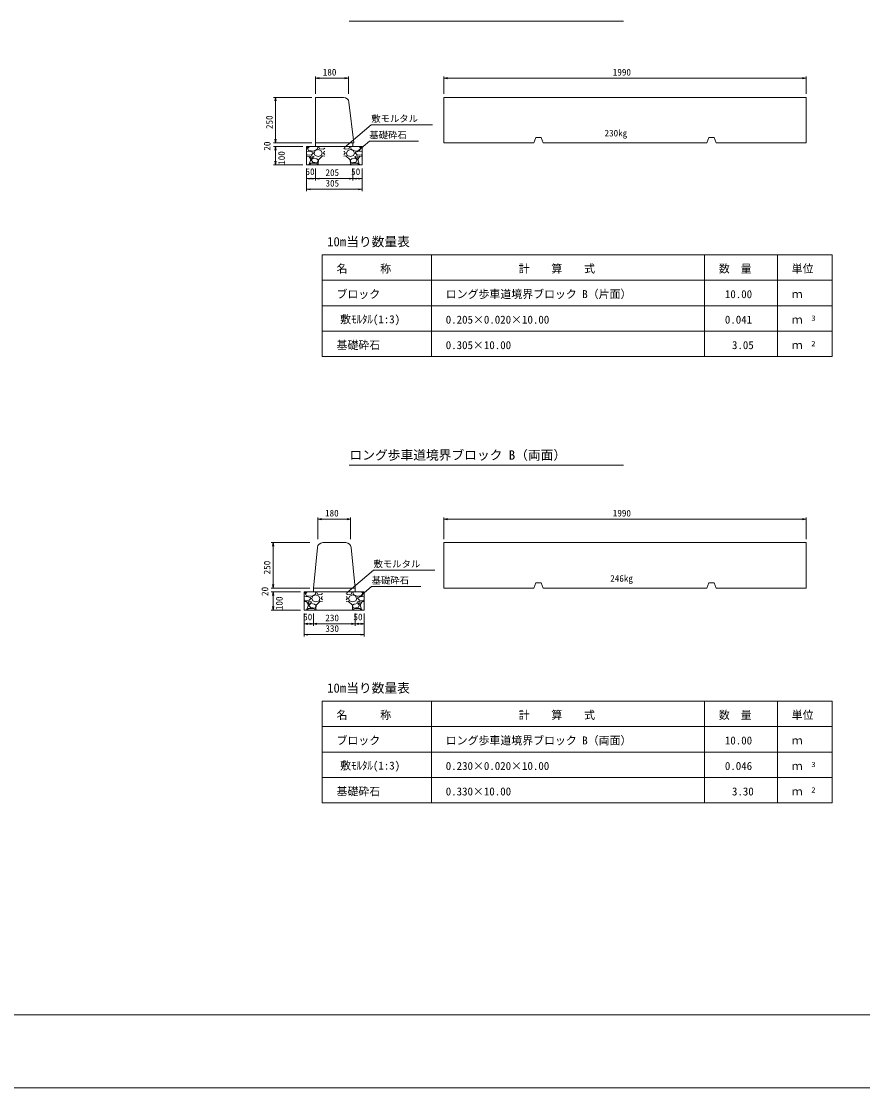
# Model space of a CAD drawing. Units: millimetres on the paper. Extents: x 0 to 841, y 0 to 594.
# Drawn here: x 231 to 462.1, y 0 to 292.9 of the extents above; entities that cross this region are included whole.
import ezdxf
from ezdxf.enums import TextEntityAlignment as Align

# ---------------------------------------------------------------- set-up
doc = ezdxf.new("R2010")
doc.units = ezdxf.units.MM
for name, color, linetype, lineweight in [('D-MTR-FRAM（材料表図枠）', 2, 'Continuous', 18), ('D-STR-DIM（寸法）', 7, 'Continuous', 18), ('D-STR-HTXT（旗揚げ）', 7, 'Continuous', 18), ('D-STR-STRn（構造物）', 7, 'Continuous', 18), ('D-STR（構造物外形線）', 1, 'Continuous', 18), ('D-TTL(外枠）', 2, 'Continuous', 18), ('DEFPOINTS_2', 8, 'Continuous', 18)]:
    doc.layers.add(name, color=color, linetype=linetype, lineweight=lineweight)
for name, color, linetype in [('D-MTR-TXT(文字列）', 7, 'Continuous'), ('D-MTR（材料表タイトル）', 7, 'Continuous'), ('D-STR-TXT（文字）', 7, 'Continuous'), ('D-TTL-TXT（文字）', 7, 'Continuous')]:
    doc.layers.add(name, color=color, linetype=linetype)
doc.styles.add('ＭＳ ゴシック', font='')
doc.styles.get('ＭＳ ゴシック').set_extended_font_data('MS Gothic')

msp = doc.modelspace()

# ---------------------------------------------------------------- linework, layer by layer
at = {"layer": 'D-MTR-FRAM（材料表図枠）'}
for p, q in [((313.651, 228.815), (453.651, 228.815)), ((313.651, 200.815), (313.651, 228.815)), ((343.651, 200.815), (343.651, 228.815)), ((418.651, 200.815), (418.651, 228.815)), ((438.651, 200.815), (438.651, 228.815)), ((453.651, 200.815), (453.651, 228.815)), ((313.651, 221.815), (453.651, 221.815)), ((313.651, 214.815), (453.651, 214.815)), ((313.651, 207.815), (453.651, 207.815)), ((313.651, 200.815), (453.651, 200.815)), ((313.651, 106.209), (453.651, 106.209)), ((313.651, 78.209), (313.651, 106.209)), ((343.651, 78.209), (343.651, 106.209)), ((418.651, 78.209), (418.651, 106.209)), ((438.651, 78.209), (438.651, 106.209)), ((453.651, 78.209), (453.651, 106.209)), ((313.651, 99.209), (453.651, 99.209)), ((313.651, 92.209), (453.651, 92.209)), ((313.651, 85.209), (453.651, 85.209)), ((313.651, 78.209), (453.651, 78.209))]:
    msp.add_line(p, q, dxfattribs=at)
at = {"layer": 'D-STR-DIM（寸法）'}
for p, q in [((311.839, 273.04), (311.839, 277.783)), ((311.839, 277.283), (312.839, 277.45)), ((312.839, 277.116), (311.839, 277.283)), ((311.839, 277.283), (312.839, 277.283)), ((319.839, 277.283), (312.839, 277.283)), ((319.839, 277.45), (320.839, 277.283)), ((320.839, 277.283), (319.839, 277.116)), ((320.839, 277.283), (319.839, 277.283)), ((320.839, 273.04), (320.839, 277.783)), ((347.041, 273.04), (347.041, 277.783)), ((347.041, 277.283), (348.041, 277.45)), ((348.041, 277.116), (347.041, 277.283)), ((347.041, 277.283), (348.041, 277.283)), ((445.541, 277.283), (348.041, 277.283)), ((445.541, 277.45), (446.541, 277.283)), ((446.541, 277.283), (445.541, 277.116)), ((446.541, 277.283), (445.541, 277.283)), ((446.541, 273.04), (446.541, 277.783)), ((310.839, 272.04), (300.299, 272.04)), ((300.633, 271.04), (300.799, 272.04)), ((300.799, 272.04), (300.966, 271.04)), ((300.799, 272.04), (300.799, 271.04)), ((300.799, 271.04), (300.799, 260.54)), ((300.799, 260.54), (300.799, 261.54)), ((310.839, 259.54), (300.299, 259.54)), ((310.839, 259.54), (300.299, 259.54)), ((308.339, 258.54), (300.299, 258.54)), ((308.339, 258.54), (300.299, 258.54)), ((300.799, 259.54), (300.633, 260.54)), ((300.799, 259.54), (300.633, 260.54)), ((300.633, 257.54), (300.799, 258.54)), ((300.633, 257.54), (300.799, 258.54)), ((300.966, 260.54), (300.799, 259.54)), ((300.799, 259.54), (300.799, 260.54)), ((300.966, 260.54), (300.799, 259.54)), ((300.799, 259.54), (300.799, 260.54)), ((300.799, 258.54), (300.966, 257.54)), ((300.799, 258.54), (300.799, 257.54)), ((300.799, 258.54), (300.966, 257.54)), ((300.799, 258.54), (300.799, 257.54)), ((300.799, 257.54), (300.799, 254.54)), ((300.799, 257.54), (300.799, 256.54)), ((308.339, 253.54), (300.299, 253.54)), ((300.799, 253.54), (300.633, 254.54)), ((300.966, 254.54), (300.799, 253.54)), ((300.799, 253.54), (300.799, 254.54)), ((309.339, 252.54), (309.339, 249.219)), ((309.339, 252.54), (309.339, 246.281)), ((311.839, 252.54), (311.839, 249.219)), ((311.839, 252.54), (311.839, 249.219)), ((322.089, 252.54), (322.089, 249.219)), ((322.089, 252.54), (322.089, 249.219)), ((324.589, 252.54), (324.589, 249.219)), ((324.589, 252.54), (324.589, 246.281)), ((309.339, 249.719), (310.339, 249.885)), ((310.339, 249.552), (309.339, 249.719)), ((309.339, 249.719), (310.339, 249.719)), ((310.839, 249.719), (310.339, 249.719)), ((310.839, 249.885), (311.839, 249.719)), ((311.839, 249.719), (310.839, 249.552)), ((311.839, 249.719), (310.839, 249.719)), ((311.839, 249.719), (312.839, 249.885)), ((312.839, 249.552), (311.839, 249.719)), ((311.839, 249.719), (312.839, 249.719)), ((321.089, 249.719), (312.839, 249.719)), ((321.089, 249.885), (322.089, 249.719)), ((322.089, 249.719), (321.089, 249.552)), ((322.089, 249.719), (321.089, 249.719)), ((322.089, 249.719), (323.089, 249.885)), ((323.089, 249.552), (322.089, 249.719)), ((322.089, 249.719), (323.089, 249.719)), ((323.089, 249.719), (323.589, 249.719)), ((323.589, 249.885), (324.589, 249.719)), ((324.589, 249.719), (323.589, 249.552)), ((324.589, 249.719), (323.589, 249.719)), ((309.339, 246.781), (310.339, 246.948)), ((310.339, 246.614), (309.339, 246.781)), ((309.339, 246.781), (310.339, 246.781)), ((323.589, 246.781), (310.339, 246.781)), ((323.589, 246.948), (324.589, 246.781)), ((324.589, 246.781), (323.589, 246.614)), ((324.589, 246.781), (323.589, 246.781)), ((312.464, 150.714), (312.464, 156.656)), ((312.464, 156.156), (313.464, 156.322)), ((313.464, 155.989), (312.464, 156.156)), ((312.464, 156.156), (313.464, 156.156)), ((320.464, 156.156), (313.464, 156.156)), ((320.464, 156.322), (321.464, 156.156)), ((321.464, 156.156), (320.464, 155.989)), ((321.464, 156.156), (320.464, 156.156)), ((321.464, 150.714), (321.464, 156.656)), ((347.041, 150.714), (347.041, 156.656)), ((347.041, 156.156), (348.041, 156.322)), ((348.041, 155.989), (347.041, 156.156)), ((347.041, 156.156), (348.041, 156.156)), ((445.541, 156.156), (348.041, 156.156)), ((445.541, 156.322), (446.541, 156.156)), ((446.541, 156.156), (445.541, 155.989)), ((446.541, 156.156), (445.541, 156.156)), ((446.541, 150.714), (446.541, 156.656)), ((310.214, 149.714), (299.674, 149.714)), ((300.008, 148.714), (300.174, 149.714)), ((300.174, 149.714), (300.341, 148.714)), ((300.174, 149.714), (300.174, 148.714)), ((300.174, 148.714), (300.174, 138.214)), ((300.174, 137.214), (300.008, 138.214)), ((300.174, 137.214), (300.008, 138.214)), ((300.174, 138.214), (300.174, 139.214)), ((300.341, 138.214), (300.174, 137.214)), ((300.174, 137.214), (300.174, 138.214)), ((300.341, 138.214), (300.174, 137.214)), ((300.174, 137.214), (300.174, 138.214)), ((310.214, 137.214), (299.674, 137.214)), ((310.214, 137.214), (299.674, 137.214)), ((307.714, 136.214), (299.674, 136.214)), ((307.714, 136.214), (299.674, 136.214)), ((300.008, 135.214), (300.174, 136.214)), ((300.008, 135.214), (300.174, 136.214)), ((300.174, 136.214), (300.341, 135.214)), ((300.174, 136.214), (300.174, 135.214)), ((300.174, 136.214), (300.341, 135.214)), ((300.174, 136.214), (300.174, 135.214)), ((300.174, 135.214), (300.174, 132.214)), ((300.174, 135.214), (300.174, 134.214)), ((300.174, 131.214), (300.008, 132.214)), ((300.341, 132.214), (300.174, 131.214)), ((300.174, 131.214), (300.174, 132.214)), ((307.714, 131.214), (299.674, 131.214)), ((308.714, 130.214), (308.714, 126.892)), ((308.714, 130.214), (308.714, 123.954)), ((311.214, 130.214), (311.214, 126.892)), ((311.214, 130.214), (311.214, 126.892)), ((322.714, 130.214), (322.714, 126.892)), ((322.714, 130.214), (322.714, 126.892)), ((325.214, 130.214), (325.214, 126.892)), ((325.214, 130.214), (325.214, 123.954)), ((308.714, 127.392), (309.714, 127.559)), ((309.714, 127.225), (308.714, 127.392)), ((308.714, 127.392), (309.714, 127.392)), ((310.214, 127.392), (309.714, 127.392)), ((310.214, 127.559), (311.214, 127.392)), ((311.214, 127.392), (310.214, 127.225)), ((311.214, 127.392), (310.214, 127.392)), ((311.214, 127.392), (312.214, 127.559)), ((312.214, 127.225), (311.214, 127.392)), ((311.214, 127.392), (312.214, 127.392)), ((321.714, 127.392), (312.214, 127.392)), ((321.714, 127.559), (322.714, 127.392)), ((322.714, 127.392), (321.714, 127.225)), ((322.714, 127.392), (321.714, 127.392)), ((322.714, 127.392), (323.714, 127.559)), ((323.714, 127.225), (322.714, 127.392)), ((322.714, 127.392), (323.714, 127.392)), ((323.714, 127.392), (324.214, 127.392)), ((324.214, 127.559), (325.214, 127.392)), ((325.214, 127.392), (324.214, 127.225)), ((325.214, 127.392), (324.214, 127.392)), ((308.714, 124.454), (309.714, 124.621)), ((309.714, 124.288), (308.714, 124.454)), ((308.714, 124.454), (309.714, 124.454)), ((324.214, 124.454), (309.714, 124.454)), ((324.214, 124.621), (325.214, 124.454)), ((325.214, 124.454), (324.214, 124.288)), ((325.214, 124.454), (324.214, 124.454))]:
    msp.add_line(p, q, dxfattribs=at)
at = {"layer": 'D-STR-HTXT（旗揚げ）'}
for p, q in [((321.054, 292.925), (396.423, 292.925)), ((319.783, 258.296), (327.126, 264.465)), ((343.982, 264.465), (327.126, 264.465)), ((323.163, 257.088), (326.603, 259.972)), ((340.077, 259.972), (326.603, 259.972)), ((321.054, 170.993), (396.423, 170.993)), ((320.408, 135.969), (327.751, 142.138)), ((344.607, 142.138), (327.751, 142.138)), ((323.788, 134.762), (327.228, 137.645)), ((340.702, 137.645), (327.228, 137.645))]:
    msp.add_line(p, q, dxfattribs=at)
at = {"layer": 'D-STR-STRn（構造物）'}
for p, q in [((311.839, 258.54), (309.339, 258.54)), ((309.339, 258.54), (309.339, 253.54)), ((309.339, 258.105), (309.901, 258.54)), ((309.647, 257.988), (310.144, 258.54)), ((310.007, 257.385), (309.657, 257.985)), ((312.3, 257.834), (311.25, 257.284)), ((311.839, 259.54), (311.839, 258.54)), ((323.783, 258.54), (311.839, 258.54)), ((312.499, 258.538), (312.299, 257.838)), ((312.669, 258.54), (312.939, 257.9)), ((312.944, 257.885), (313.994, 257.835)), ((313.997, 257.842), (314.339, 258.105)), ((319.93, 257.842), (319.589, 258.105)), ((320.983, 257.885), (319.933, 257.835)), ((321.258, 258.54), (320.988, 257.9)), ((321.428, 258.538), (321.628, 257.838)), ((321.627, 257.834), (322.677, 257.284)), ((322.089, 259.54), (322.089, 258.54)), ((322.089, 258.54), (324.589, 258.54)), ((324.28, 257.988), (323.783, 258.54)), ((323.92, 257.385), (324.27, 257.985)), ((324.589, 258.105), (324.026, 258.54)), ((324.589, 258.54), (324.589, 253.54)), ((310.102, 257.232), (309.339, 257.152)), ((309.546, 256.154), (309.339, 256.38)), ((309.949, 255.833), (309.339, 255.884)), ((310.694, 256.241), (309.544, 256.141)), ((310.508, 254.941), (309.958, 255.841)), ((311.244, 257.298), (309.994, 257.398)), ((311.095, 256.991), (310.095, 257.241)), ((310.098, 253.686), (310.498, 254.936)), ((310.445, 255.788), (310.645, 255.288)), ((310.797, 255.936), (310.447, 255.786)), ((310.645, 255.289), (311.395, 255.739)), ((311.147, 255.338), (310.647, 254.838)), ((311.147, 256.738), (310.697, 256.238)), ((311.399, 255.739), (310.799, 255.939)), ((311.148, 256.735), (311.098, 256.985)), ((312.153, 255.191), (311.153, 255.341)), ((311.393, 256.739), (311.693, 256.039)), ((311.446, 256.738), (311.746, 257.438)), ((311.693, 256.034), (312.543, 255.784)), ((311.748, 257.438), (312.548, 257.688)), ((312.558, 254.828), (312.158, 255.178)), ((312.545, 257.688), (313.345, 257.388)), ((312.595, 254.891), (312.545, 253.841)), ((312.55, 255.785), (313.4, 256.035)), ((313.748, 255.938), (312.598, 254.888)), ((313.348, 257.387), (313.648, 256.737)), ((313.396, 256.04), (313.646, 256.74)), ((314.339, 255.884), (313.749, 255.933)), ((313.996, 256.739), (314.146, 257.139)), ((314.339, 256.38), (313.996, 256.754)), ((314.339, 257.152), (314.152, 257.132)), ((319.589, 257.152), (319.775, 257.132)), ((319.589, 256.38), (319.931, 256.754)), ((319.589, 255.884), (320.178, 255.933)), ((319.931, 256.739), (319.781, 257.139)), ((320.179, 255.938), (321.329, 254.888)), ((320.579, 257.387), (320.279, 256.737)), ((320.531, 256.04), (320.281, 256.74)), ((321.377, 255.785), (320.527, 256.035)), ((321.382, 257.688), (320.582, 257.388)), ((321.332, 254.891), (321.382, 253.841)), ((321.369, 254.828), (321.769, 255.178)), ((322.179, 257.438), (321.379, 257.688)), ((322.234, 256.034), (321.384, 255.784)), ((321.774, 255.191), (322.774, 255.341)), ((322.481, 256.738), (322.181, 257.438)), ((322.534, 256.739), (322.234, 256.039)), ((322.528, 255.739), (323.128, 255.939)), ((323.282, 255.289), (322.532, 255.739)), ((322.683, 257.298), (323.933, 257.398)), ((322.779, 256.735), (322.829, 256.985)), ((322.78, 256.738), (323.23, 256.238)), ((322.78, 255.338), (323.28, 254.838)), ((322.832, 256.991), (323.832, 257.241)), ((323.13, 255.936), (323.48, 255.786)), ((323.233, 256.241), (324.383, 256.141)), ((323.482, 255.788), (323.282, 255.288)), ((323.419, 254.941), (323.969, 255.841)), ((323.829, 253.686), (323.429, 254.936)), ((323.825, 257.232), (324.589, 257.152)), ((323.978, 255.833), (324.589, 255.884)), ((324.381, 256.154), (324.589, 256.38)), ((309.339, 253.54), (324.589, 253.54)), ((309.902, 253.54), (310.097, 253.692)), ((310.144, 253.54), (310.547, 253.988)), ((310.547, 253.988), (311.847, 253.988)), ((310.646, 254.84), (311.046, 254.24)), ((311.049, 254.236), (312.299, 254.086)), ((311.846, 254), (312.496, 253.55)), ((312.299, 254.089), (312.549, 254.539)), ((312.539, 253.85), (312.669, 253.54)), ((312.547, 254.538), (312.547, 254.838)), ((321.388, 253.85), (321.258, 253.54)), ((321.628, 254.089), (321.378, 254.539)), ((321.38, 254.538), (321.38, 254.838)), ((322.081, 254), (321.431, 253.55)), ((322.878, 254.236), (321.628, 254.086)), ((323.38, 253.988), (322.08, 253.988)), ((323.281, 254.84), (322.881, 254.24)), ((323.783, 253.54), (323.38, 253.988)), ((324.026, 253.54), (323.83, 253.692)), ((311.214, 136.214), (308.714, 136.214)), ((308.714, 136.214), (308.714, 131.214)), ((308.714, 135.779), (309.276, 136.214)), ((309.477, 134.906), (308.714, 134.825)), ((309.022, 135.662), (309.519, 136.214)), ((309.382, 135.059), (309.032, 135.659)), ((310.619, 134.972), (309.369, 135.072)), ((310.47, 134.664), (309.47, 134.914)), ((311.675, 135.508), (310.625, 134.958)), ((310.821, 134.411), (311.121, 135.111)), ((311.123, 135.111), (311.923, 135.361)), ((311.214, 137.214), (311.214, 136.214)), ((323.158, 136.214), (311.214, 136.214)), ((311.874, 136.211), (311.674, 135.511)), ((311.92, 135.361), (312.72, 135.061)), ((312.044, 136.214), (312.314, 135.573)), ((312.319, 135.559), (313.369, 135.509)), ((312.723, 135.06), (313.023, 134.41)), ((313.371, 134.413), (313.521, 134.813)), ((313.372, 135.515), (313.714, 135.779)), ((313.714, 134.825), (313.527, 134.806)), ((320.555, 135.515), (320.214, 135.779)), ((320.214, 134.825), (320.4, 134.806)), ((320.556, 134.413), (320.406, 134.813)), ((321.608, 135.559), (320.558, 135.509)), ((321.204, 135.06), (320.904, 134.41)), ((322.007, 135.361), (321.207, 135.061)), ((321.883, 136.214), (321.613, 135.573)), ((322.804, 135.111), (322.004, 135.361)), ((322.053, 136.211), (322.253, 135.511)), ((322.252, 135.508), (323.302, 134.958)), ((322.714, 137.214), (322.714, 136.214)), ((322.714, 136.214), (325.214, 136.214)), ((323.106, 134.411), (322.806, 135.111)), ((323.308, 134.972), (324.558, 135.072)), ((323.457, 134.664), (324.457, 134.914)), ((324.905, 135.662), (324.408, 136.214)), ((324.45, 134.906), (325.214, 134.825)), ((324.545, 135.059), (324.895, 135.659)), ((325.214, 135.779), (324.651, 136.214)), ((325.214, 136.214), (325.214, 131.214)), ((308.921, 133.828), (308.714, 134.054)), ((309.324, 133.506), (308.714, 133.557)), ((310.069, 133.914), (308.919, 133.814)), ((309.883, 132.614), (309.333, 133.514)), ((309.473, 131.36), (309.873, 132.61)), ((309.82, 133.461), (310.02, 132.961)), ((310.172, 133.609), (309.822, 133.459)), ((310.02, 132.963), (310.77, 133.413)), ((310.021, 132.513), (310.421, 131.913)), ((310.522, 133.011), (310.022, 132.511)), ((310.522, 134.412), (310.072, 133.912)), ((310.774, 133.412), (310.174, 133.612)), ((310.424, 131.909), (311.674, 131.759)), ((310.523, 134.408), (310.473, 134.658)), ((311.528, 132.864), (310.528, 133.014)), ((310.768, 134.413), (311.068, 133.713)), ((311.068, 133.708), (311.918, 133.458)), ((311.933, 132.501), (311.533, 132.851)), ((311.674, 131.762), (311.924, 132.212)), ((311.97, 132.564), (311.92, 131.514)), ((311.922, 132.212), (311.922, 132.512)), ((311.925, 133.458), (312.775, 133.708)), ((313.123, 133.611), (311.973, 132.561)), ((312.771, 133.714), (313.021, 134.414)), ((313.714, 133.557), (313.124, 133.606)), ((313.714, 134.054), (313.371, 134.428)), ((320.214, 134.054), (320.556, 134.428)), ((320.214, 133.557), (320.803, 133.606)), ((320.804, 133.611), (321.954, 132.561)), ((321.156, 133.714), (320.906, 134.414)), ((322.002, 133.458), (321.152, 133.708)), ((321.957, 132.564), (322.007, 131.514)), ((321.994, 132.501), (322.394, 132.851)), ((322.253, 131.762), (322.003, 132.212)), ((322.005, 132.212), (322.005, 132.512)), ((322.859, 133.708), (322.009, 133.458)), ((323.503, 131.909), (322.253, 131.759)), ((322.399, 132.864), (323.399, 133.014)), ((323.159, 134.413), (322.859, 133.713)), ((323.153, 133.412), (323.753, 133.612)), ((323.907, 132.963), (323.157, 133.413)), ((323.404, 134.408), (323.454, 134.658)), ((323.405, 134.412), (323.855, 133.912)), ((323.405, 133.011), (323.905, 132.511)), ((323.906, 132.513), (323.506, 131.913)), ((323.755, 133.609), (324.105, 133.459)), ((323.858, 133.914), (325.008, 133.814)), ((324.107, 133.461), (323.907, 132.961)), ((324.044, 132.614), (324.594, 133.514)), ((324.454, 131.36), (324.054, 132.61)), ((324.603, 133.506), (325.214, 133.557)), ((325.006, 133.828), (325.214, 134.054)), ((308.714, 131.214), (325.214, 131.214)), ((309.277, 131.214), (309.472, 131.365)), ((309.519, 131.214), (309.922, 131.662)), ((309.922, 131.662), (311.222, 131.662)), ((311.221, 131.673), (311.871, 131.223)), ((311.914, 131.523), (312.044, 131.214)), ((322.013, 131.523), (321.883, 131.214)), ((322.706, 131.673), (322.056, 131.223)), ((324.005, 131.662), (322.705, 131.662)), ((324.408, 131.214), (324.005, 131.662)), ((324.651, 131.214), (324.455, 131.365))]:
    msp.add_line(p, q, dxfattribs=at)
at = {"layer": 'D-STR（構造物外形線）'}
for p, q in [((311.839, 259.54), (311.839, 272.04)), ((311.839, 272.04), (319.508, 272.04)), ((320.997, 270.719), (322.339, 259.54)), ((347.041, 272.04), (446.541, 272.04)), ((347.041, 272.04), (347.041, 259.54)), ((446.541, 259.54), (446.541, 272.04)), ((371.791, 259.54), (372.291, 261.04)), ((372.291, 261.04), (373.791, 261.04)), ((374.291, 259.54), (373.791, 261.04)), ((419.291, 259.54), (419.791, 261.04)), ((419.791, 261.04), (421.291, 261.04)), ((421.791, 259.54), (421.291, 261.04)), ((322.339, 259.54), (311.839, 259.54)), ((371.791, 259.54), (347.041, 259.54)), ((419.291, 259.54), (374.291, 259.54)), ((446.541, 259.54), (421.791, 259.54)), ((313.821, 149.714), (320.106, 149.714)), ((347.041, 149.714), (446.541, 149.714)), ((347.041, 149.714), (347.041, 137.214)), ((446.541, 137.214), (446.541, 149.714)), ((311.214, 137.214), (312.328, 148.363)), ((321.599, 148.363), (322.714, 137.214)), ((371.791, 137.214), (372.291, 138.714)), ((372.291, 138.714), (373.791, 138.714)), ((374.291, 137.214), (373.791, 138.714)), ((419.291, 137.214), (419.791, 138.714)), ((419.791, 138.714), (421.291, 138.714)), ((421.791, 137.214), (421.291, 138.714)), ((311.214, 137.214), (322.714, 137.214)), ((371.791, 137.214), (347.041, 137.214)), ((419.291, 137.214), (374.291, 137.214)), ((446.541, 137.214), (421.791, 137.214))]:
    msp.add_line(p, q, dxfattribs=at)
for centre, start, end in [((319.508, 270.54), 6.84277, 90), ((313.821, 148.214), 90, 174.28941), ((320.106, 148.214), 5.71059, 90)]:
    msp.add_arc(centre, 1.5, start, end, dxfattribs=at)
at = {"layer": 'D-TTL(外枠）'}
msp.add_line((818, 20), (23, 20), dxfattribs=at)
at = {"layer": 'DEFPOINTS_2'}
msp.add_line((0, 0), (841, 0), dxfattribs=at)

# ---------------------------------------------------------------- texts
at = {"layer": 'D-MTR-TXT(文字列）', "style": 'ＭＳ ゴシック'}
for s, height, p in [('名\u3000\u3000\u3000称', 2.199, (317.574, 223.218)), ('計\u3000\u3000算\u3000\u3000式', 2.199, (367.582, 223.218)), ('数\u3000量', 2.199, (422.574, 223.218)), ('単位', 2.199, (442.574, 223.218)), ('ブロック', 2.199, (317.574, 216.218)), ('ロング歩車道境界ブロック B（片面）', 2.199, (347.574, 216.218)), ('10.00', 2.199, (424.225, 216.218)), ('ｍ', 2.199, (442.574, 216.218)), ('敷ﾓﾙﾀﾙ(1:3)', 2.199, (318.574, 209.318)), ('0.205×0.020×10.00', 2.199, (347.574, 209.218)), ('0.041', 2.199, (424.225, 209.218)), ('ｍ', 2.199, (442.574, 209.218)), ('3', 1.466, (447.976, 210.222)), ('基礎砕石', 2.199, (317.574, 202.218)), ('0.305×10.00', 2.199, (347.574, 202.218)), ('3.05', 2.199, (426.174, 202.218)), ('2', 1.466, (447.976, 203.222)), ('ｍ', 2.199, (442.574, 202.218)), ('名\u3000\u3000\u3000称', 2.199, (317.574, 100.612)), ('計\u3000\u3000算\u3000\u3000式', 2.199, (367.582, 100.612)), ('数\u3000量', 2.199, (422.574, 100.612)), ('単位', 2.199, (442.574, 100.612)), ('ブロック', 2.199, (317.574, 93.612)), ('ロング歩車道境界ブロック B（両面）', 2.199, (347.574, 93.612)), ('10.00', 2.199, (424.225, 93.612)), ('ｍ', 2.199, (442.574, 93.612)), ('敷ﾓﾙﾀﾙ(1:3)', 2.199, (318.574, 86.713)), ('0.230×0.020×10.00', 2.199, (347.574, 86.612)), ('0.046', 2.199, (424.225, 86.612)), ('ｍ', 2.199, (442.574, 86.612)), ('3', 1.466, (447.976, 87.617)), ('基礎砕石', 2.199, (317.574, 79.612)), ('0.330×10.00', 2.199, (347.574, 79.612)), ('3.30', 2.199, (426.174, 79.612)), ('2', 1.466, (447.976, 80.617)), ('ｍ', 2.199, (442.574, 79.612))]:
    msp.add_text(s, height=height, dxfattribs=at).set_placement(p, align=Align.BOTTOM_LEFT)
at = {"layer": 'D-MTR（材料表タイトル）', "style": 'ＭＳ ゴシック'}
for p in [(314.993, 230.34), (314.993, 107.734)]:
    msp.add_text('10m当り数量表', height=2.566, dxfattribs=at).set_placement(p, align=Align.BOTTOM_LEFT)
at = {"layer": 'D-STR-DIM（寸法）', "style": 'ＭＳ ゴシック'}
for s, p in [('180', (313.807, 277.483)), ('1990', (393.447, 277.483)), ('50', (309.06, 250.165)), ('205', (314.546, 249.919)), ('50', (321.606, 250.165)), ('305', (314.552, 246.981)), ('180', (314.432, 156.356)), ('1990', (393.447, 156.356)), ('50', (308.435, 127.838)), ('230', (314.514, 127.592)), ('50', (322.231, 127.838)), ('330', (314.521, 124.654))]:
    msp.add_text(s, height=1.833, dxfattribs=at).set_placement(p, align=Align.BOTTOM_LEFT)
for s, p in [('250', (300.599, 263.341)), ('20', (299.999, 257.403)), ('100', (303.952, 253.509)), ('250', (299.974, 141.014)), ('20', (299.374, 135.077)), ('100', (303.327, 131.182))]:
    msp.add_text(s, height=1.833, rotation=90, dxfattribs=at).set_placement(p, align=Align.BOTTOM_LEFT)
at = {"layer": 'D-STR-TXT（文字）', "style": 'ＭＳ ゴシック'}
for s, p in [('敷モルタル', (327.126, 264.718)), ('基礎砕石', (326.603, 260.224)), ('230kg', (391.181, 260.749)), ('敷モルタル', (327.751, 142.391)), ('246kg', (392.748, 138.422)), ('基礎砕石', (327.228, 137.897))]:
    msp.add_text(s, height=1.833, dxfattribs=at).set_placement(p, align=Align.BOTTOM_LEFT)
at = {"layer": 'D-TTL-TXT（文字）', "style": 'ＭＳ ゴシック'}
msp.add_text('ロング歩車道境界ブロック B（両面）', height=2.566, dxfattribs=at).set_placement((321.146, 171.736), align=Align.BOTTOM_LEFT)

doc.saveas('drawing.dxf')
